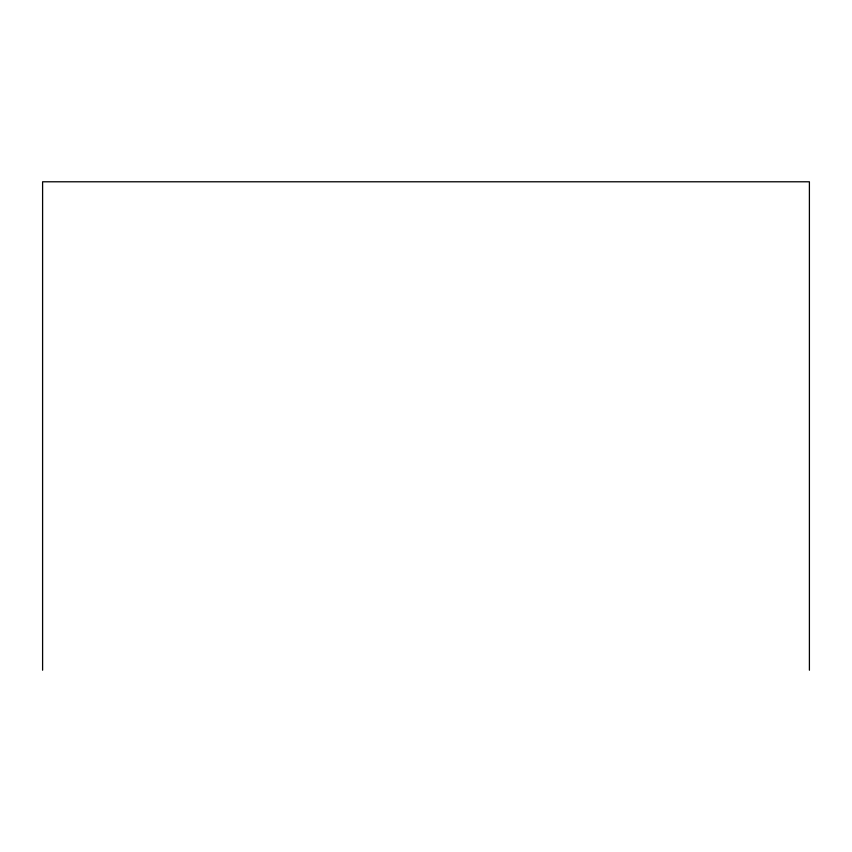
<?xml version="1.0" encoding="UTF-8"?>
<svg xmlns="http://www.w3.org/2000/svg" width="852" height="852" viewBox="0 0 852 852"><rect width="100%" height="100%" fill="white"/><g stroke="black" fill="none" stroke-linecap="round" stroke-linejoin="round"><path stroke-width="1.28" d="M809.4 670.215L809.4 181.785L42.6 181.785L42.6 670.215"/></g></svg>
